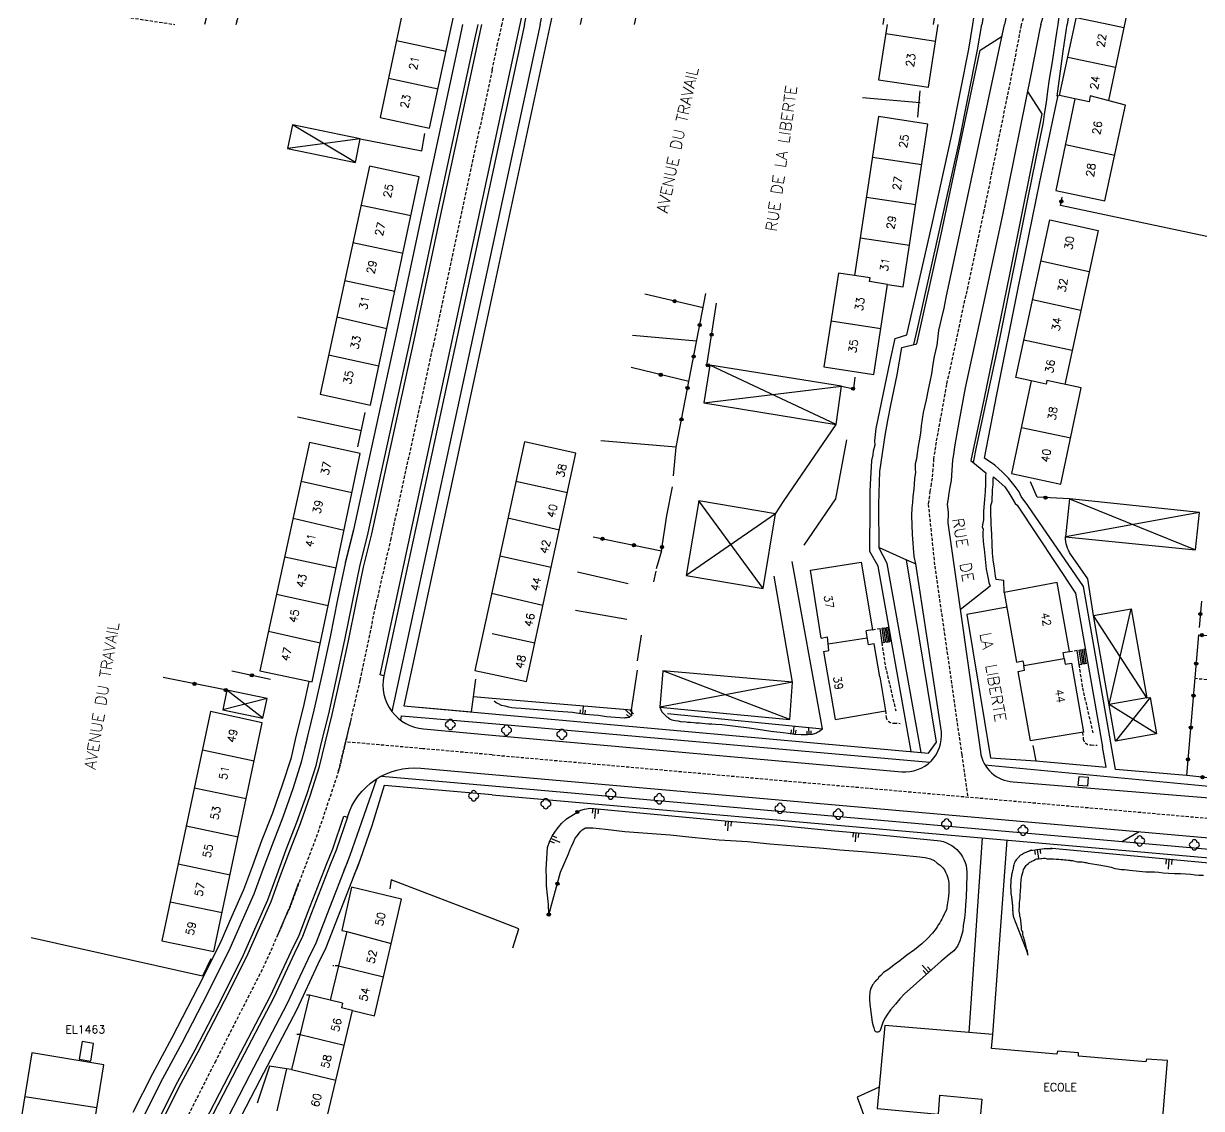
# Model space of a CAD drawing. Header units: millimetres. Extents: x 112998 to 114000, y 125000 to 126000.
# Drawn here: x 113426.8 to 113610.8, y 125580.8 to 125750.1 of the extents above; entities that cross this region are included whole.
import ezdxf
from ezdxf.enums import TextEntityAlignment as Align

# ---------------------------------------------------------------- set-up
doc = ezdxf.new("R2010")
doc.units = ezdxf.units.MM
doc.linetypes.add('DASHED', pattern=[0.75, 0.5, -0.25])
doc.layers.get('0').update_dxf_attribs({"linetype": 'CONTINUOUS'})
for name, color, linetype in [('W0001', 6, 'DASHED'), ('W0008', 7, 'CONTINUOUS'), ('W0100', 7, 'CONTINUOUS'), ('W0112', 1, 'DASHED'), ('W0211', 2, 'CONTINUOUS'), ('W0300', 7, 'CONTINUOUS'), ('W0310', 3, 'CONTINUOUS'), ('W0322', 7, 'CONTINUOUS'), ('W0984', 7, 'CONTINUOUS'), ('W0989', 7, 'CONTINUOUS'), ('W0991', 7, 'CONTINUOUS')]:
    doc.layers.add(name, color=color, linetype=linetype)
doc.styles.get("Standard").update_dxf_attribs({"font": 'romans.shx', "width": 0.85})

# ---------------------------------------------------------------- blocks, each defined once
blk = doc.blocks.new('OH01')
at = {"layer": 'W0322', "color": 0}
for radius in [0.25, 0.15]:
    blk.add_circle((0, 0), radius, dxfattribs=at)
blk = doc.blocks.new('TP15')
at = {"color": 0}
for p, q in [((-0.29, 0.5), (-0.29, 0)), ((0, 1), (0, 0)), ((0.29, 0.5), (0.29, 0))]:
    blk.add_line(p, q, dxfattribs=at)
blk = doc.blocks.new('TP10')
at = {"layer": 'W0300', "color": 0}
for centre, start, end in [((-0.4, 0), 90, 270), ((0, 0.4), 0, 180), ((0.4, 0), 270, 90), ((0, -0.4), 180, 360)]:
    blk.add_arc(centre, 0.4, start, end, dxfattribs=at)

msp = doc.modelspace()

# ---------------------------------------------------------------- linework, layer by layer
at = {"layer": 'W0001'}
for points in [[(113536.55, 125863.73), (113538.96, 125848.59), (113540.7, 125837.71), (113532.31, 125833.05), (113517.38, 125824.74), (113508.08, 125780.75), (113507.59, 125778.07), (113504.9, 125765.72), (113501.53, 125750)], [(113583.13, 125751.67), (113582.66, 125750)], [(113500, 125742.9), (113500.82, 125746.71), (113501.53, 125750)], [(113582.63, 125749.89), (113581.34, 125743.21)], [(113582.66, 125750), (113582.63, 125749.89)], [(113500, 125742.9), (113490.83, 125700.09), (113484.19, 125669.79), (113481.76, 125659.11), (113479.35, 125647.61), (113477.12, 125638.02), (113476.04, 125633.49), (113472.95, 125624.28), (113468.35, 125612.06), (113464.43, 125603.14), (113456.84, 125588.25), (113446.65, 125568.09), (113442.28, 125550.61), (113440.17, 125539.37), (113438.69, 125527.13), (113436.19, 125500)], [(113581.34, 125743.21), (113576.82, 125720.88)], [(113576.82, 125720.88), (113573.16, 125703.95)], [(113573.16, 125703.95), (113570.97, 125693.81)], [(113570.97, 125693.81), (113570.01, 125688.45)], [(113570.01, 125688.45), (113569.34, 125684.8)], [(113569.34, 125684.8), (113569.14, 125683.36)], [(113568.95, 125682.2), (113568.85, 125680.63)], [(113569.14, 125683.36), (113568.95, 125682.2)], [(113568.85, 125680.63), (113568.74, 125679.19)], [(113568.59, 125678.33), (113568.38, 125677.17)], [(113568.74, 125679.19), (113568.59, 125678.33)], [(113568.3, 125676.42), (113568.12, 125675.1)], [(113568.38, 125677.17), (113568.3, 125676.42)], [(113568.12, 125675.1), (113569.14, 125665.47)], [(113569.14, 125665.47), (113573.35, 125636.03)], [(113489.12, 125636.96), (113477.12, 125638.02)], [(113476.04, 125633.49), (113476.89, 125637.11)], [(113500, 125636), (113489.12, 125636.96)], [(113500, 125636), (113619.85, 125625.39), (113828.91, 125606.89)], [(113573.35, 125636.03), (113574.29, 125629.42)]]:
    msp.add_lwpolyline(points, dxfattribs=at)
at = {"layer": 'W0008'}
msp.add_line((113489.31, 125640.04), (113489.31, 125640.04), dxfattribs=at)
for points in [[(113504.38, 125750), (113511.04, 125780.95), (113517.37, 125810.56), (113518.61, 125814.25), (113519.62, 125816.22, -0.14136), (113528.47, 125825.65), (113534.48, 125829.45), (113539.08, 125832.01), (113545.11, 125835.06, -0.14852), (113552.39, 125836.34), (113609.1, 125831.3), (113609.35, 125837.33), (113548.38, 125842.53, -0.811446), (113546.56, 125857.31), (113781.8, 125932.26), (113783.99, 125934.88, -0.1629), (113785.7, 125935.93), (113845.19, 125954.95, -0.609832), (113855.05, 125945.09), (113844.61, 125825.09, -0.414857), (113835.84, 125817.74), (113665.2, 125832.44)], [(113505.07, 125750), (113511.77, 125781.04), (113517.56, 125808.39), (113519.15, 125814.07), (113520.03, 125815.77, -0.13714), (113528.61, 125825.01), (113534.58, 125828.71), (113545.46, 125834.49, -0.150484), (113552.6, 125835.85), (113578.89, 125833.23, -0.39374), (113583.68, 125827.77), (113583, 125789.11), (113582.86, 125787.61), (113582.86, 125780.07), (113582.81, 125775.8), (113582.69, 125770.9), (113582.44, 125765.37), (113582.4, 125764.14), (113582.23, 125762.39), (113581.8, 125759.86), (113581.63, 125757.86), (113581.54, 125756.98), (113580.04, 125750)], [(113507.52, 125750), (113513.62, 125778.29), (113517.55, 125797.81), (113521.27, 125813.03), (113522.22, 125814.8, -0.126285), (113529.8, 125823.08), (113540.62, 125829.61), (113547.45, 125832.88, -0.133609), (113551.47, 125833.62), (113577.87, 125830.93), (113581.34, 125825.97), (113580.77, 125789.24), (113580.51, 125784.1), (113580.09, 125774.43), (113579.66, 125771.94), (113577.65, 125756.64), (113576.51, 125750)], [(113579.75, 125825.63), (113577.26, 125829.27), (113551.62, 125832, 0.158105), (113547.81, 125831.25), (113530.84, 125821.81, 0.136708), (113523.66, 125813.97), (113522.83, 125812.34), (113517.55, 125789.81), (113515.7, 125780.76), (113509.09, 125750)], [(113500, 125639.08), (113564, 125633.37, 0.470418), (113570.18, 125639.61), (113566.18, 125665.79), (113565.9, 125666.95), (113565.68, 125670.38), (113565.57, 125673.34), (113565.59, 125674.56), (113565.7, 125675.38), (113565.75, 125676.35), (113565.9, 125677.45), (113565.96, 125678.22), (113566.01, 125679.19), (113566.17, 125680.05), (113566.14, 125680.6), (113566.15, 125681.45), (113566.32, 125682.23), (113566.45, 125683.04), (113566.62, 125684.17), (113566.76, 125685), (113566.99, 125686.19), (113567.09, 125687.34), (113567.39, 125689.45), (113567.84, 125691.4), (113568.17, 125693.01), (113568.4, 125694.21), (113568.66, 125695.46), (113568.88, 125696.96), (113569.12, 125698.2), (113569.5, 125699.97), (113569.77, 125702.25), (113570.19, 125704), (113570.59, 125705.71), (113570.9, 125707.41), (113580.04, 125750)], [(113585.72, 125750), (113585.53, 125749.33), (113584.24, 125742.64), (113579.72, 125720.27), (113576.05, 125703.33), (113573.88, 125693.28), (113572.91, 125687.92), (113572.27, 125684.4), (113572.06, 125682.88), (113571.89, 125682.02), (113571.8, 125680.43), (113571.68, 125678.82), (113571.49, 125677.8), (113571.32, 125676.85), (113571.23, 125676.06), (113571.1, 125675.05), (113571.22, 125673.89), (113571.24, 125673.42), (113571.22, 125673.12), (113571.19, 125672.86), (113571.19, 125672.67), (113571.2, 125672.42), (113571.16, 125672.23), (113576.27, 125636.45, 0.36021), (113581.4, 125631.79), (113613.29, 125629.2)], [(113500, 125726.53), (113483.12, 125648.35, 0.454657), (113489.31, 125640.04), (113500, 125639.08, 0.470418)], [(113500, 125508.43), (113450.48, 125512.67, -0.429414), (113441.25, 125523.95), (113442.17, 125531.17), (113443.59, 125541.61), (113445.82, 125553.33), (113448.21, 125562.73), (113449.39, 125566.57), (113451.14, 125571.04), (113451.62, 125572), (113454.48, 125577.42), (113459.63, 125587.37), (113465.41, 125598.4), (113468.64, 125605.29), (113469.88, 125607.85), (113471.28, 125611.53), (113474.18, 125619.03), (113474.66, 125620.17), (113475.12, 125621.34), (113476.86, 125626.43), (113477.4, 125626.25, -0.353443), (113488.85, 125633.93), (113500, 125632.95)], [(113477.4, 125626.25), (113475.66, 125621.14), (113475.18, 125619.95), (113474.71, 125618.83), (113471.81, 125611.33), (113470.4, 125607.63), (113469.15, 125605.05), (113465.92, 125598.14), (113460.13, 125587.11), (113454.98, 125577.15), (113451.67, 125570.84), (113449.93, 125566.4), (113448.76, 125562.59), (113446.37, 125553.22), (113444.16, 125541.53), (113442.73, 125531.09), (113441.82, 125523.88, 0.429514), (113450.52, 125513.24), (113500, 125509)]]:
    msp.add_lwpolyline(points, format="xyb", dxfattribs=at)
for points in [[(113585.72, 125750), (113586.02, 125751.04), (113586.24, 125752.49), (113586.55, 125753.93), (113586.74, 125755.15), (113586.92, 125756.4), (113587.1, 125757.58), (113587.29, 125758.9), (113587.48, 125760.21), (113587.77, 125761.53), (113587.76, 125762.61), (113587.97, 125764.05), (113587.97, 125764.11), (113587.94, 125766.09), (113587.96, 125767.83), (113587.95, 125769.71), (113588.39, 125781.98), (113588.57, 125789.21), (113589.19, 125828.1), (113593.18, 125832), (113615.25, 125830.29)], [(113588.39, 125750), (113589.01, 125754.28), (113589.26, 125755.82), (113589.77, 125761.41), (113590.19, 125765.66), (113590.18, 125770.29), (113590.36, 125780.7), (113590.52, 125789.05), (113591.09, 125825.08), (113595.57, 125829.38), (113604.8, 125828.67), (113604.58, 125826.98), (113595.59, 125827.52), (113592.58, 125824.67), (113592.04, 125789.13), (113591.74, 125775.19), (113591.59, 125767.07), (113591.19, 125761.7), (113590.93, 125758.32), (113590.64, 125755.57), (113589.81, 125750)], [(113575.08, 125750), (113575.25, 125751.04), (113577.47, 125765.92), (113578.47, 125773.11), (113578.64, 125774.63), (113578.94, 125779.09), (113579.27, 125788.15), (113579.22, 125789.17)], [(113445.52, 125579.41), (113448.56, 125585.47), (113451.59, 125591.04), (113455.67, 125598.91), (113459.11, 125605.8), (113461.03, 125610.17), (113462.84, 125614.28), (113464.25, 125618.14), (113465.69, 125622), (113467.38, 125626.34), (113468.92, 125630.73), (113470.31, 125635.07), (113472.24, 125642.99), (113473.55, 125648.9), (113474.77, 125654.43), (113475.93, 125660.27), (113477.1, 125665.89), (113478.4, 125671.14), (113480.43, 125680.45), (113485.02, 125701.34), (113488.97, 125719.94), (113495.01, 125747.96), (113495.45, 125750)], [(113447.58, 125578.37), (113450.63, 125584.44), (113453.62, 125589.93), (113457.72, 125597.84), (113461.18, 125604.76), (113463.15, 125609.23), (113464.96, 125613.35), (113466.42, 125617.34), (113467.86, 125621.2), (113469.53, 125625.5), (113471.1, 125629.96), (113472.52, 125634.36), (113473.35, 125637.94), (113474.48, 125642.42), (113475.81, 125648.4), (113477.03, 125653.93), (113478.2, 125659.81), (113479.37, 125665.42), (113480.67, 125670.66), (113482.7, 125679.96), (113487.28, 125700.85), (113491.23, 125719.45), (113497.27, 125747.47), (113497.81, 125750)], [(113448.09, 125578.11), (113451.13, 125584.18), (113454.12, 125589.66), (113458.23, 125597.58), (113461.69, 125604.51), (113463.67, 125609), (113465.48, 125613.12), (113466.95, 125617.14), (113468.39, 125621), (113470.06, 125625.3), (113471.64, 125629.77), (113473.06, 125634.19), (113473.91, 125637.81), (113475.04, 125642.28), (113476.36, 125648.27), (113477.58, 125653.81), (113478.76, 125659.7), (113479.93, 125665.3), (113481.22, 125670.52), (113483.25, 125679.84), (113487.83, 125700.73), (113491.79, 125719.33), (113497.83, 125747.35), (113498.39, 125750)], [(113505.07, 125750), (113500, 125726.53)], [(113500, 125729.65), (113504.38, 125750)], [(113507.52, 125750), (113500, 125715.18)], [(113509.09, 125750), (113500, 125707.77)], [(113565.46, 125636.53), (113560.32, 125665.43), (113558.99, 125667.75), (113559.04, 125674.96), (113559.04, 125674.96), (113559.05, 125677.18), (113559.17, 125679.19), (113559.24, 125680.98), (113559.33, 125681.96), (113559.51, 125682.82), (113559.59, 125683.43), (113559.82, 125684.37), (113559.79, 125685), (113559.99, 125686.93), (113560.83, 125690.97), (113562.19, 125697.47), (113562.94, 125700.98), (113564.79, 125701.55), (113568.67, 125718.63), (113571.84, 125733.02), (113574.48, 125746.15), (113575.08, 125750)], [(113565.88, 125700.04), (113566.45, 125702.48), (113572.88, 125731.38), (113575.84, 125746.06), (113576.51, 125750)], [(113575.19, 125681.61), (113575.68, 125684.03), (113579.28, 125700.95), (113583.69, 125722.74), (113586.12, 125734.77), (113586.3, 125735.99), (113586.59, 125737.82), (113586.81, 125739.61), (113587.07, 125741.47), (113587.53, 125744.16), (113588.21, 125748.74), (113588.39, 125750)], [(113608.49, 125632.78), (113597.35, 125633.72), (113592.39, 125662.28), (113583.7, 125674.91), (113582.65, 125676.34), (113582.33, 125677.03), (113581.69, 125677.91), (113580.68, 125679.19), (113579.73, 125680.14), (113578.53, 125681.24), (113577.82, 125681.69), (113577.45, 125681.96), (113576.9, 125682.29), (113578.82, 125692.27), (113582.11, 125708.57), (113585.57, 125725.45), (113588.11, 125737.53), (113588.41, 125738.92), (113588.26, 125738.81), (113589.18, 125745.83), (113589.81, 125750)], [(113567.04, 125636.38), (113561.69, 125665.87), (113560.45, 125668.24), (113560.4, 125675.01), (113560.48, 125676.92), (113560.55, 125680.21), (113561.41, 125685.84), (113561.81, 125688.17), (113562.26, 125690.59), (113563.28, 125695.29), (113563.99, 125699.57), (113566.33, 125700.15), (113570.04, 125716.73), (113576.24, 125746), (113579.65, 125748.18)], [(113583.61, 125739.56), (113585.86, 125736.06), (113584.29, 125728.31), (113580.79, 125710.98), (113576.87, 125691.65), (113574.76, 125681.95), (113577.12, 125680.04), (113577.07, 125679.5), (113577.08, 125678.32), (113576.99, 125677.13), (113576.93, 125675.88), (113576.76, 125674.02), (113576.75, 125672.7), (113576.63, 125672.14), (113576.56, 125671.61), (113576.68, 125671.21), (113576.66, 125670.73), (113576.63, 125670.11), (113576.7, 125669.42), (113576.77, 125668.83), (113576.87, 125668.08), (113577.17, 125664.98), (113577.35, 125664.25), (113577.5, 125663.48), (113577.58, 125662.9), (113577.81, 125662.31), (113573.1, 125658.64)], [(113483.12, 125648.35), (113482.52, 125648.48), (113500, 125729.65)], [(113500, 125715.18), (113484.36, 125642.74)], [(113500, 125707.77), (113486.2, 125643.64), (113500, 125642.4)], [(113544.28, 125673.62), (113545.6, 125675.71), (113553.74, 125687.57)], [(113477.13, 125666), (113478.42, 125671.22)], [(113560.45, 125668.34), (113564.72, 125666.46), (113566.18, 125665.79)], [(113500, 125642.4), (113568.14, 125636.28), (113569.41, 125637.98), (113564.72, 125666.46)], [(113443.96, 125580.2), (113447, 125586.25), (113450.06, 125591.87), (113454.12, 125599.71), (113457.55, 125606.57), (113459.43, 125610.87), (113461.24, 125614.98), (113462.61, 125618.74), (113464.06, 125622.61), (113465.75, 125626.97), (113467.27, 125631.31), (113468.65, 125635.6), (113469.4, 125638.87), (113470.55, 125643.41), (113471.45, 125647.46)], [(113471.11, 125638.52), (113472.24, 125642.99)], [(113476.88, 125637.06), (113478.01, 125641.53)], [(113485.73, 125641.38), (113485.88, 125642.11), (113500, 125640.87)], [(113500, 125640.87), (113568.38, 125634.86)], [(113470.25, 125634.85), (113471.1, 125638.47)], [(113576.98, 125634.45), (113614.15, 125630.89), (113614.66, 125629.82)], [(113481.94, 125632.22), (113479.59, 125625.5), (113477.81, 125620.28), (113473.97, 125610.5), (113472.49, 125606.62), (113471.24, 125604.05), (113467.97, 125597.07), (113462.19, 125586.04), (113457.03, 125576.07), (113454.18, 125570.68), (113452.12, 125565.64), (113450.99, 125561.97), (113448.63, 125552.72), (113446.44, 125541.16), (113445.03, 125530.79), (113444.12, 125523.59), (113444.06, 125522.29), (113441.75, 125522.5)], [(113482.72, 125632.69), (113500, 125631.16)], [(113500, 125632.95), (113619.58, 125622.36)], [(113500, 125629.74), (113483.16, 125631.22), (113481.24, 125624.94), (113479.42, 125619.64), (113475.6, 125609.88), (113474.05, 125605.86), (113472.81, 125603.3), (113469.51, 125596.26), (113463.73, 125585.23), (113458.57, 125575.26), (113455.73, 125569.89), (113453.76, 125565.06), (113452.67, 125561.49), (113450.97, 125554.83), (113452.54, 125549.44), (113460.33, 125520.87), (113500, 125517.42)], [(113500, 125631.16), (113619.66, 125620.58), (113661.14, 125616.92)], [(113500, 125629.74), (113619.7, 125619.26), (113628.17, 125618.51)], [(113601.07, 125624), (113598.47, 125622.45)], [(113477.81, 125620.28), (113477.32, 125619.05)], [(113479.42, 125619.64), (113478.92, 125618.38)], [(113477.32, 125619.05), (113476.86, 125617.96)], [(113478.92, 125618.38), (113478.47, 125617.31)], [(113468.35, 125612.06), (113469.83, 125616.08)], [(113466.47, 125607.77), (113468.28, 125611.89)]]:
    msp.add_lwpolyline(points, dxfattribs=at)
at = {"layer": 'W0100'}
for points in [[(113482.81, 125833.48), (113482.1, 125833.25), (113476.41, 125831.46), (113455.07, 125750)], [(113460.01, 125750), (113482.1, 125833.25)], [(113513.79, 125750), (113518.65, 125772.5), (113526.68, 125770.76), (113522.19, 125750)], [(113493.72, 125750), (113497.93, 125769.62), (113490.1, 125771.31), (113485.59, 125750)], [(113591, 125750), (113593.92, 125763.72), (113601.37, 125762.13), (113598.78, 125750)], [(113568.96, 125750), (113569.62, 125754.38), (113566.82, 125754.8), (113566.91, 125755.4), (113561.97, 125756.15), (113561.02, 125750)], [(113482.53, 125735.48), (113490.25, 125733.81), (113493.72, 125750)], [(113485.59, 125750), (113482.53, 125735.48)], [(113561.7, 125750), (113560.37, 125741.39)], [(113568.17, 125740.21), (113569.65, 125750)], [(113591.03, 125738.41), (113588.64, 125738.92), (113591, 125750)], [(113591.24, 125751.12), (113596.5, 125750)], [(113598.78, 125750), (113596.25, 125738.12)], [(113596.5, 125750), (113598.69, 125749.54)], [(113561.48, 125748.58), (113569.25, 125747.4)], [(113485.07, 125747.5), (113492.83, 125745.84)], [(113589.92, 125744.92), (113597.36, 125743.34)], [(113483.82, 125741.61), (113491.57, 125739.98)], [(113560.37, 125741.39), (113568.17, 125740.21)], [(113595.72, 125722.48), (113598.91, 125737.41), (113593.43, 125738.88), (113593.23, 125737.94), (113591.03, 125738.41), (113588.05, 125724.11)], [(113561.75, 125709.43), (113564.22, 125709.06), (113568.06, 125734.47), (113560.36, 125735.64), (113556.61, 125710.82)], [(113478.66, 125728.45), (113468.85, 125734.33)], [(113479.39, 125732.18), (113468.07, 125730.63)], [(113589.54, 125731.26), (113597.25, 125729.62)], [(113559.4, 125729.3), (113567.11, 125728.13)], [(113588.05, 125724.11), (113595.72, 125722.48)], [(113558.46, 125723.06), (113566.16, 125721.9)], [(113479.54, 125721.81), (113487.35, 125720.21)], [(113584.21, 125694.38), (113581.79, 125694.9), (113587.09, 125719.49), (113594.64, 125717.87), (113589.47, 125693.83)], [(113478.27, 125715.98), (113486.09, 125714.3)], [(113557.5, 125716.7), (113565.2, 125715.54)], [(113585.71, 125713.1), (113593.27, 125711.47)], [(113559.62, 125695.37), (113561.75, 125709.43), (113558.95, 125709.86), (113559.04, 125710.46), (113554.1, 125711.2), (113551.83, 125696.55)], [(113476.98, 125710.05), (113484.83, 125708.39)], [(113584.41, 125707.06), (113591.97, 125705.43)], [(113475.75, 125704.38), (113483.58, 125702.56)], [(113552.94, 125703.74), (113560.71, 125702.56)], [(113583.06, 125700.79), (113590.62, 125699.16)], [(113474.46, 125698.43), (113482.34, 125696.74)], [(113553.74, 125687.57), (113534.03, 125696.84)], [(113551.83, 125696.55), (113559.62, 125695.37)], [(113533.08, 125690.94), (113554.59, 125693.54)], [(113588.85, 125678.26), (113592.02, 125693.28), (113586.66, 125694.43), (113586.54, 125693.88), (113584.21, 125694.38), (113581.14, 125679.93)], [(113582.67, 125687.12), (113590.37, 125685.46)], [(113500, 125648.59), (113505.37, 125647.43), (113513.1, 125683.11), (113505.05, 125684.87), (113500, 125661.53)], [(113581.14, 125679.93), (113588.85, 125678.26)], [(113470.19, 125678.74), (113478.12, 125676.97)], [(113503.72, 125678.73), (113511.76, 125676.93)], [(113542.33, 125661.96), (113532.3, 125675.63)], [(113590.16, 125675.94), (113609.88, 125668.02)], [(113468.92, 125672.92), (113476.88, 125671.08)], [(113502.48, 125672.99), (113510.51, 125671.14)], [(113544.28, 125673.62), (113530.29, 125664.01)], [(113610.5, 125673.84), (113589.58, 125670.05)], [(113501.19, 125667.05), (113509.24, 125665.28)], [(113467.61, 125666.9), (113475.63, 125665.18)], [(113549.74, 125664.85), (113557.63, 125666.08)], [(113557.63, 125666.08), (113559.39, 125655.53)], [(113551.4, 125654.22), (113549.74, 125664.85)], [(113500, 125661.53), (113497.33, 125649.17)], [(113581.9, 125650.49), (113582.92, 125650.67), (113583.05, 125649.93), (113589.36, 125651.04), (113589.2, 125651.96), (113590.17, 125652.13), (113588.28, 125662.88), (113580, 125661.32)], [(113466.35, 125661.09), (113474.4, 125659.3)], [(113499.93, 125661.21), (113507.95, 125659.36)], [(113580, 125661.32), (113581.9, 125650.49)], [(113465.1, 125655.31), (113473.17, 125653.5)], [(113500, 125654.92), (113506.67, 125653.46)], [(113551.4, 125654.22), (113552.41, 125654.4)], [(113552.58, 125652.27), (113552.41, 125654.4)], [(113552.5, 125653.34), (113558.6, 125654.26)], [(113559.39, 125655.53), (113558.42, 125655.36)], [(113558.79, 125653.16), (113558.42, 125655.36)], [(113560.54, 125655.7), (113560.87, 125653.49)], [(113560.88, 125655.75), (113561.21, 125653.54)], [(113561.12, 125655.79), (113561.46, 125653.58)], [(113561.37, 125655.83), (113561.7, 125653.62)], [(113561.62, 125655.87), (113561.95, 125653.66)], [(113561.86, 125655.9), (113562.2, 125653.69)], [(113473.17, 125653.5), (113473.12, 125653.52)], [(113559.7, 125653.31), (113558.79, 125653.16)], [(113560.58, 125648.16), (113559.7, 125653.31)], [(113591.65, 125652.36), (113591.99, 125650.15)], [(113591.9, 125652.39), (113592.24, 125650.18)], [(113592.15, 125652.43), (113592.48, 125650.22)], [(113592.4, 125652.47), (113592.73, 125650.26)], [(113551.74, 125652.13), (113552.58, 125652.27)], [(113551.74, 125652.13), (113553.56, 125641.53)], [(113582.16, 125649.02), (113583.18, 125649.2), (113583.05, 125649.93), (113589.36, 125651.04), (113589.52, 125650.13), (113590.49, 125650.3), (113592.39, 125639.55), (113584.07, 125638.19)], [(113591.31, 125652.3), (113591.65, 125650.09)], [(113497.33, 125649.17), (113500, 125648.59)], [(113546.5, 125641.53), (113526.67, 125649.11)], [(113584.07, 125638.19), (113582.16, 125649.02)], [(113546.94, 125647.33), (113526.2, 125643.42)], [(113560.58, 125648.16), (113561.43, 125642.88)], [(113464.21, 125641.71), (113458.58, 125646.07)], [(113464.85, 125644.78), (113457.97, 125643.01)], [(113602.28, 125644.88), (113596.37, 125643.84)], [(113553.56, 125641.53), (113561.43, 125642.88)], [(113454.76, 125636.77), (113462.83, 125635.04)], [(113453.49, 125630.83), (113461.59, 125629.18)], [(113452.23, 125624.93), (113460.33, 125623.2)], [(113450.97, 125618.99), (113459.08, 125617.28)], [(113478.19, 125596.08), (113481.62, 125595.26), (113485.85, 125613.49), (113478.05, 125615.32), (113476.52, 125608.6), (113477.31, 125608.42), (113474.73, 125597.69)], [(113449.7, 125613.04), (113457.84, 125611.4)], [(113477.31, 125608.42), (113484.24, 125606.54)], [(113476.02, 125603.04), (113483.04, 125601.37)], [(113471.5, 125598.46), (113468.69, 125586.88)], [(113474.73, 125597.69), (113471.5, 125598.46)], [(113476.66, 125597.26), (113474.73, 125597.69)], [(113476.66, 125597.26), (113476.46, 125596.5)], [(113474.05, 125578.61), (113478.19, 125596.08)], [(113478.19, 125596.08), (113476.46, 125596.5)], [(113470.01, 125592.33), (113476.91, 125590.66)], [(113467.87, 125587.01), (113466.37, 125580.43)], [(113468.69, 125586.88), (113467.87, 125587.01)], [(113468.69, 125586.88), (113475.62, 125585.24)], [(113427.01, 125582.66), (113438.27, 125580.93)]]:
    msp.add_lwpolyline(points, dxfattribs=at)
for points in [[(113468.07, 125730.63), (113478.66, 125728.45), (113479.39, 125732.18), (113468.85, 125734.33)], [(113473.13, 125692.32), (113481.03, 125690.58), (113488.63, 125726.22), (113480.86, 125727.87)], [(113533.08, 125690.94), (113553.74, 125687.57), (113554.59, 125693.54), (113534.03, 125696.84)], [(113463.75, 125649.12), (113471.88, 125647.37), (113479.4, 125683.04), (113471.48, 125684.73)], [(113530.29, 125664.01), (113542.33, 125661.96), (113544.28, 125673.62), (113532.3, 125675.63)], [(113589.58, 125670.05), (113609.88, 125668.02), (113610.5, 125673.84), (113590.16, 125675.94)], [(113597.37, 125638.14), (113593.92, 125657.76), (113599.83, 125658.8), (113602.28, 125644.88), (113602.76, 125644.97), (113603.76, 125639.28)], [(113526.2, 125643.42), (113546.5, 125641.53), (113546.94, 125647.33), (113526.67, 125649.11)], [(113457.97, 125643.01), (113464.21, 125641.71), (113464.85, 125644.78), (113458.58, 125646.07)], [(113448.4, 125606.96), (113456.54, 125605.28), (113464.09, 125641.01), (113456.03, 125642.76)], [(113591.56, 125631.22), (113591.68, 125632.63), (113593.1, 125632.51), (113592.99, 125631.1)], [(113560.17, 125580.8), (113569.73, 125579.89), (113569.95, 125582.85), (113576.48, 125582.25), (113576.27, 125579.9), (113604.61, 125577.52), (113605.51, 125588.31), (113602.22, 125588.51), (113602.1, 125588.07), (113591.58, 125588.97), (113591.58, 125589.46), (113588.33, 125589.76), (113588.23, 125589.26), (113578, 125590.15), (113578.19, 125592.33), (113561.36, 125593.76)], [(113435.53, 125588.48), (113437.31, 125588.19), (113437.76, 125590.95), (113435.96, 125591.24)], [(113412.74, 125506.14), (113423.81, 125504.35), (113430.12, 125544.32), (113429.37, 125544.43), (113429.98, 125548.15), (113432.91, 125547.7), (113439.35, 125587.62), (113428.13, 125589.47), (113421.57, 125549.44), (113424.16, 125549.05), (113423.57, 125545.34), (113419.11, 125545.98), (113412.69, 125506.14)]]:
    msp.add_lwpolyline(points, close=True, dxfattribs=at)
at = {"layer": 'W0112'}
for points in [[(113432.45, 125752.77), (113450.45, 125750)], [(113559.39, 125655.53), (113562.01, 125655.93)], [(113560.87, 125653.49), (113562.4, 125653.73)], [(113560.87, 125653.49), (113561.42, 125649.83), (113563.05, 125642.85)], [(113590.17, 125652.13), (113592.65, 125652.51)], [(113591.65, 125650.09), (113593.04, 125650.31)], [(113591.65, 125650.09), (113592.2, 125646.44), (113593.83, 125639.45)], [(113628.1, 125646.3), (113609.78, 125647.89)], [(113476.02, 125603.04), (113475.14, 125603.04)], [(113471.5, 125598.46), (113470.82, 125598.46)], [(113470.01, 125592.33), (113469.23, 125592.33)]]:
    msp.add_lwpolyline(points, dxfattribs=at)
for points in [[(113561.43, 125642.88), (113561.54, 125641.92, 0.420229), (113562.77, 125640.96), (113563.73, 125640.91)], [(113592.21, 125639.49), (113592.32, 125638.52, 0.420229), (113593.55, 125637.56), (113594.51, 125637.51)]]:
    msp.add_lwpolyline(points, format="xyb", dxfattribs=at)
at = {"layer": 'W0211'}
for points in [[(113521.8, 125643.01), (113521.79, 125642.08), (113521.5, 125641.96), (113521.37, 125641.85), (113521.08, 125641.76), (113520.77, 125641.75), (113520.63, 125641.73), (113517.87, 125641.94), (113516.6, 125642.14), (113514.47, 125642.31), (113512.58, 125642.6), (113510.34, 125642.76), (113504.53, 125643.22), (113503.66, 125643.3), (113503.11, 125643.35), (113502.63, 125643.46), (113502.04, 125643.57), (113501.47, 125643.71), (113501.02, 125643.97), (113500.64, 125644.12), (113500.33, 125644.4)], [(113526.2, 125643.42), (113526.53, 125642.73), (113526.72, 125642.52), (113526.83, 125642.38), (113526.96, 125642.25), (113527.32, 125641.92), (113527.49, 125641.81), (113527.58, 125641.75), (113527.79, 125641.55), (113528.08, 125641.46), (113528.31, 125641.42), (113528.62, 125641.34), (113529.04, 125641.3), (113529.59, 125641.17), (113530.03, 125641.18), (113530.52, 125641.12), (113530.97, 125641.1), (113531.51, 125641.06), (113531.81, 125641.02), (113532.38, 125640.98), (113532.85, 125640.96), (113533.28, 125640.87), (113533.81, 125640.86), (113534.3, 125640.86), (113534.91, 125640.77), (113535.9, 125640.72), (113540.17, 125640.23), (113541.57, 125640.01), (113542.53, 125639.85), (113543.53, 125639.7), (113544.47, 125639.57), (113545.48, 125639.46), (113546.24, 125639.37), (113547.23, 125639.2), (113548.26, 125639.18), (113549.24, 125639.15), (113550.04, 125639.23), (113550.59, 125639.37), (113550.87, 125639.57), (113551.01, 125639.66), (113551.59, 125640.05)], [(113508.84, 125611.03), (113508.82, 125612.67), (113508.68, 125614.07), (113508.5, 125615.55), (113508.52, 125616.75), (113508.45, 125618.08), (113508.68, 125621.54), (113509.02, 125622.6), (113509.43, 125623.41), (113510.17, 125624.46), (113510.82, 125625.3), (113511.64, 125626)], [(113513.76, 125623.99), (113514.09, 125624.31), (113514.61, 125624.6), (113515.3, 125624.63), (113515.75, 125624.58)], [(113584.09, 125621.04), (113584.83, 125621.17), (113585.1, 125621.23), (113585.49, 125621.26), (113585.91, 125621.32), (113586.23, 125621.36), (113586.58, 125621.36), (113587.46, 125621.38)], [(113584.28, 125621.11), (113584.09, 125621.04)], [(113624.21, 125617.92), (113587.46, 125621.38), (113587.22, 125621.39)], [(113581.65, 125619.26), (113581.56, 125619.03)], [(113581.66, 125619.33), (113581.65, 125619.26)], [(113581.68, 125619.34), (113581.66, 125619.33)], [(113581.7, 125619.38), (113581.68, 125619.34)], [(113581.72, 125619.39), (113581.7, 125619.38)], [(113581.75, 125619.45), (113581.72, 125619.39)], [(113581.85, 125619.59), (113581.75, 125619.45)], [(113581.93, 125619.67), (113581.85, 125619.59)], [(113581.98, 125619.72), (113581.93, 125619.67)], [(113582.06, 125619.82), (113581.98, 125619.72)], [(113582.11, 125619.87), (113582.06, 125619.82)], [(113582.17, 125619.95), (113582.11, 125619.87)], [(113582.25, 125620.04), (113582.17, 125619.95)], [(113582.3, 125620.12), (113582.25, 125620.04)], [(113582.33, 125620.17), (113582.3, 125620.12)], [(113582.37, 125620.2), (113582.33, 125620.17)], [(113582.42, 125620.22), (113582.37, 125620.2)], [(113582.47, 125620.26), (113582.42, 125620.22)], [(113582.6, 125620.35), (113582.47, 125620.26)], [(113582.66, 125620.38), (113582.6, 125620.35)], [(113582.8, 125620.46), (113582.66, 125620.38)], [(113582.9, 125620.52), (113582.8, 125620.46)], [(113582.97, 125620.56), (113582.9, 125620.52)], [(113583.09, 125620.63), (113582.97, 125620.56)], [(113583.21, 125620.69), (113583.09, 125620.63)], [(113583.35, 125620.75), (113583.21, 125620.69)], [(113583.45, 125620.81), (113583.35, 125620.75)], [(113583.52, 125620.82), (113583.45, 125620.81)], [(113583.58, 125620.84), (113583.52, 125620.82)], [(113583.73, 125620.9), (113583.58, 125620.84)], [(113583.77, 125620.91), (113583.73, 125620.9)], [(113583.92, 125620.96), (113583.77, 125620.91)], [(113584.09, 125621.04), (113583.92, 125620.96)], [(113581.16, 125617.37), (113581.14, 125617.23)], [(113581.19, 125617.49), (113581.16, 125617.37)], [(113581.21, 125617.62), (113581.19, 125617.49)], [(113581.23, 125617.66), (113581.21, 125617.62)], [(113581.3, 125617.91), (113581.23, 125617.66)], [(113581.34, 125618.07), (113581.3, 125617.91)], [(113581.39, 125618.26), (113581.34, 125618.07)], [(113581.44, 125618.56), (113581.39, 125618.42)], [(113581.39, 125618.42), (113581.39, 125618.26)], [(113581.46, 125618.69), (113581.44, 125618.56)], [(113581.49, 125618.85), (113581.46, 125618.69)], [(113581.56, 125619.03), (113581.49, 125618.85)], [(113580.99, 125615.54), (113580.97, 125615.35)], [(113581.01, 125615.86), (113580.99, 125615.72)], [(113580.99, 125615.72), (113580.99, 125615.54)], [(113581.04, 125616.26), (113581, 125616.07)], [(113581, 125616.07), (113581.02, 125615.98)], [(113581.02, 125615.98), (113581.01, 125615.86)], [(113581.08, 125616.69), (113581.04, 125616.52)], [(113581.04, 125616.52), (113581.04, 125616.34)], [(113581.04, 125616.34), (113581.04, 125616.26)], [(113581.13, 125617.02), (113581.05, 125616.85)], [(113581.05, 125616.85), (113581.08, 125616.69)], [(113581.14, 125617.23), (113581.13, 125617.13)], [(113581.13, 125617.13), (113581.13, 125617.02)], [(113580.97, 125615.35), (113580.97, 125615.22)], [(113580.97, 125615.22), (113581, 125615.08)], [(113581, 125615.08), (113581, 125615.07)], [(113581, 125615.07), (113581, 125614.88)], [(113581, 125614.88), (113581.04, 125614.75)], [(113581.04, 125614.75), (113581.02, 125614.6)], [(113581.02, 125614.6), (113581.04, 125614.31)], [(113581.04, 125614.31), (113581.05, 125614.13)], [(113581.05, 125614.13), (113581.1, 125613.84)], [(113581.1, 125613.84), (113581.15, 125613.7)], [(113581.15, 125613.7), (113581.18, 125613.51)], [(113581.18, 125613.51), (113581.17, 125613.4)], [(113581.17, 125613.4), (113581.18, 125613.19)], [(113581.18, 125613.19), (113581.22, 125613.05)], [(113581.22, 125613.05), (113581.23, 125612.88)], [(113581.23, 125612.88), (113581.25, 125612.76)], [(113581.25, 125612.76), (113581.27, 125612.59)], [(113581.27, 125612.59), (113581.27, 125612.48)], [(113581.27, 125612.48), (113581.27, 125612.36)], [(113581.27, 125612.36), (113581.29, 125612.22)], [(113581.29, 125612.22), (113581.3, 125612.08)], [(113581.3, 125612.08), (113581.31, 125612)], [(113581.31, 125612), (113581.3, 125611.8)], [(113581.3, 125611.8), (113581.31, 125611.64)], [(113581.31, 125611.64), (113581.3, 125611.61)], [(113581.3, 125611.61), (113581.31, 125611.53)], [(113581.31, 125611.53), (113581.34, 125611.41)], [(113581.34, 125611.41), (113581.34, 125611.32)], [(113581.34, 125611.32), (113581.35, 125611.25)], [(113581.35, 125611.25), (113581.35, 125611.11)], [(113581.35, 125611.11), (113581.39, 125610.95)], [(113581.39, 125610.95), (113581.41, 125610.84)], [(113581.41, 125610.84), (113581.44, 125610.64)], [(113581.44, 125610.64), (113583.6, 125605.06)]]:
    msp.add_lwpolyline(points, dxfattribs=at)
msp.add_lwpolyline([(113515.31, 125627.69), (113536.91, 125625.63), (113544.62, 125625), (113552.97, 125624.21), (113559.5, 125623.63), (113569.49, 125622.65, -0.401463), (113574.16, 125617.21), (113574.04, 125613.77), (113573.95, 125612.6), (113573.88, 125611.56), (113573.76, 125610.49), (113573.6, 125609.38), (113573.52, 125608.52), (113573.28, 125607.66), (113573.08, 125606.95), (113572.69, 125606.13), (113572.11, 125605.41), (113571.39, 125604.84), (113570.41, 125604), (113570.16, 125603.8), (113564.36, 125598.66), (113563.71, 125597.93), (113563.03, 125597.1), (113562.24, 125596.17), (113561.66, 125595.38), (113561.37, 125594.94), (113561.06, 125594.36), (113560.92, 125593.88), (113560.81, 125593.58), (113560.72, 125593.27), (113560.69, 125593.12, -0.709357), (113559.73, 125592.97)], format="xyb", dxfattribs=at)
at = {"layer": 'W0310'}
for points in [[(113566.79, 125739.64), (113566.43, 125735.54)], [(113566.87, 125737.77), (113557.84, 125738.55)], [(113479.39, 125732.18), (113489.04, 125730.28), (113489.49, 125732.99)], [(113613.33, 125716.54), (113588.79, 125721.76)], [(113531.94, 125700.58), (113521.92, 125701.45)], [(113479.06, 125684.1), (113480.19, 125689.45)], [(113479.63, 125686.57), (113469.63, 125688.71)], [(113528.36, 125679.56), (113528.74, 125684), (113516.97, 125685.02)], [(113555.38, 125685.16), (113553.66, 125675.97), (113548.71, 125668.71)], [(113527.31, 125673.37), (113528.17, 125677.84)], [(113526.45, 125667.83), (113525.64, 125665.05)], [(113527.39, 125642.47), (113551.59, 125640.05), (113546.88, 125666.19)], [(113513.35, 125664.56), (113521.26, 125662.72)], [(113525.26, 125662.98), (113525.63, 125664.65), (113525.63, 125664.65)], [(113521.05, 125657.12), (113513.02, 125658.51)], [(113522.7, 125650.67), (113523.32, 125654.7)], [(113500, 125644.84), (113521.8, 125643.01), (113522.7, 125649.22)], [(113488.69, 125643.42), (113496.77, 125642.69), (113497.45, 125647.81)], [(113497.09, 125645.08), (113500, 125644.84)], [(113584.46, 125637.44), (113584.9, 125635.05), (113595.9, 125634.09), (113595.34, 125637.25)], [(113500, 125610.46), (113484.24, 125616.48), (113484.02, 125615.1)], [(113503.23, 125605.85), (113504.19, 125608.86), (113500, 125610.46)], [(113456.1, 125604.16), (113454.76, 125601.43), (113428.02, 125607.45)], [(113467.87, 125587.01), (113465.23, 125587.42), (113463.33, 125581.6)]]:
    msp.add_lwpolyline(points, dxfattribs=at)
at = {"layer": 'W0322'}
for points in [[(113588.79, 125721.76), (113589.03, 125723.04)], [(113532.95, 125705.78), (113523.85, 125707.93)], [(113528.74, 125684), (113533.38, 125708)], [(113534.03, 125696.84), (113533.55, 125696.79), (113535.05, 125706.52)], [(113530.73, 125694.27), (113521.74, 125696.45)], [(113554.59, 125693.54), (113556.5, 125693.14), (113556.7, 125694.93)], [(113590.16, 125675.94), (113585.14, 125676.23), (113584.09, 125678.6)], [(113515.78, 125670.04), (113526.45, 125667.83), (113527.31, 125673.37)], [(113610.78, 125659.99), (113610.44, 125655.87)], [(113613.23, 125632.24), (113608.49, 125632.78), (113610.37, 125654.72), (113620.83, 125653.99)], [(113465.41, 125647.78), (113459.37, 125649.07)], [(113458.58, 125646.07), (113448.62, 125648.05)], [(113511.64, 125626), (113513.37, 125627.12), (113513.88, 125627.34), (113514.43, 125627.52), (113515.31, 125627.69)], [(113508.84, 125611.03), (113510.71, 125617.68), (113511.92, 125620.57)]]:
    msp.add_lwpolyline(points, dxfattribs=at)
at = {"layer": 'W0989'}
for points in [[(113580, 125661.32), (113579.93, 125663.2), (113578.74, 125663.36), (113578.62, 125663.87), (113578.46, 125665.16), (113578.24, 125666.46), (113578.15, 125667.49), (113578.11, 125668.86), (113578.07, 125670.44), (113577.96, 125671.99), (113577.9, 125674.01), (113577.92, 125674.9), (113578.11, 125675.56), (113578.18, 125677.35), (113578.28, 125678.19), (113578.25, 125679.06), (113578.29, 125679.41), (113578.67, 125679.06), (113579.2, 125678.59), (113580.09, 125677.82), (113580.72, 125676.88), (113581.18, 125676.13), (113581.69, 125675.25), (113582.02, 125674.97), (113591.12, 125661.21), (113595.34, 125637.25)], [(113546.94, 125647.33), (113544.07, 125663.87)], [(113580.4, 125659.03), (113574.15, 125657.88), (113577.82, 125635.52), (113584.9, 125635.05)], [(113512.7, 125622.39), (113513, 125622.97)], [(113513, 125622.97), (113513.36, 125623.43)], [(113513.36, 125623.43), (113513.76, 125623.99)], [(113515.75, 125624.58), (113517.74, 125624.42), (113520.74, 125624.03), (113527.82, 125623.5), (113531.18, 125623.14), (113535.49, 125622.75), (113539.87, 125622.47), (113543.4, 125622.09), (113547.31, 125621.8), (113551.74, 125621.43), (113554.33, 125621.16), (113557.86, 125620.89), (113561.52, 125620.58), (113564.15, 125620.35), (113566.29, 125620.14), (113567.66, 125619.97), (113568.47, 125619.79), (113569.05, 125619.49), (113569.54, 125619.07), (113569.99, 125618.77), (113570.38, 125618.36), (113570.66, 125618.06), (113570.8, 125617.7), (113571, 125617.27), (113571.16, 125616.81), (113571.29, 125616.35), (113571.35, 125615.98), (113571.34, 125614.9), (113571.33, 125614.44), (113571.29, 125613.98), (113571.25, 125613.51), (113571.13, 125612.9), (113571.08, 125612.56), (113571.04, 125612.19), (113570.98, 125611.81), (113570.73, 125611.33), (113570.61, 125611.11), (113570.41, 125610.68), (113570.24, 125610.33), (113570.11, 125610.1), (113569.92, 125609.75), (113569.74, 125609.49), (113569.5, 125609.13), (113569.35, 125608.91), (113568.79, 125608.18), (113567.97, 125607.27), (113567.12, 125606.49), (113565.98, 125605.56), (113564.76, 125604.73), (113563.67, 125603.82), (113562.78, 125603.22), (113561.96, 125602.53), (113561.14, 125602.01), (113560.73, 125601.57), (113560.38, 125601.28), (113560.19, 125600.95), (113559.98, 125600.8), (113559.84, 125600.6), (113559.67, 125600.45), (113559.57, 125600.26), (113559.4, 125600.08), (113559.3, 125599.85), (113559.17, 125599.6), (113559.05, 125599.22), (113559.02, 125598.96), (113559, 125598.68), (113558.96, 125598.47), (113558.95, 125597.67), (113559.05, 125596.64), (113559.36, 125594.27), (113559.52, 125593.68), (113559.61, 125593.36), (113559.73, 125592.97)], [(113574.53, 125592.64), (113576.57, 125623.03)], [(113511.92, 125620.57), (113512.19, 125621.26)], [(113512.19, 125621.26), (113512.39, 125621.69)], [(113512.39, 125621.69), (113512.7, 125622.39)], [(113578.19, 125592.33), (113580.46, 125622.69)], [(113583.71, 125604.7), (113583.6, 125605.06), (113583.6, 125605.35), (113583.6, 125605.34), (113583.48, 125605.7), (113583.4, 125606.02), (113583.33, 125606.52), (113583.2, 125606.93), (113583.11, 125607.21), (113583.07, 125607.45), (113582.97, 125607.71), (113582.91, 125608.03), (113582.87, 125608.36), (113582.76, 125608.56), (113582.69, 125608.81), (113582.69, 125609.14), (113582.51, 125610.58), (113582.51, 125610.58), (113582.41, 125610.75), (113582.41, 125611.05), (113582.37, 125611.35), (113582.32, 125611.58), (113582.34, 125611.85), (113582.36, 125612.2), (113582.38, 125612.53), (113582.4, 125612.88), (113582.44, 125613.29), (113582.47, 125613.65), (113582.5, 125613.99), (113582.5, 125614.18), (113582.53, 125614.6), (113582.52, 125614.91), (113582.57, 125615.24), (113582.59, 125615.62), (113582.59, 125615.95), (113582.62, 125616.27), (113582.64, 125616.46), (113582.7, 125616.85), (113582.73, 125617.11), (113582.85, 125617.5), (113582.94, 125617.79), (113583, 125618.09), (113583.14, 125618.3), (113583.29, 125618.56), (113583.39, 125618.72), (113583.57, 125618.89), (113583.76, 125619.05), (113583.97, 125619.22), (113584.15, 125619.31), (113584.3, 125619.41), (113584.54, 125619.5), (113584.82, 125619.65), (113585.04, 125619.74), (113585.32, 125619.78), (113585.7, 125619.82), (113585.85, 125619.84), (113586.1, 125619.89), (113586.37, 125619.88), (113586.64, 125619.79), (113586.93, 125619.79), (113587.17, 125619.78), (113587.46, 125619.77), (113587.69, 125619.74), (113588.1, 125619.69), (113588.5, 125619.72), (113588.86, 125619.66), (113589.16, 125619.65), (113589.42, 125619.6), (113589.65, 125619.6), (113589.96, 125619.56), (113590.23, 125619.55), (113590.27, 125619.51), (113590.64, 125619.5), (113591.02, 125619.41), (113591.45, 125619.32), (113591.83, 125619.29), (113592.16, 125619.28), (113592.41, 125619.24), (113592.58, 125619.21), (113592.77, 125619.18), (113593.1, 125619.1), (113594.45, 125618.88), (113595.97, 125618.6), (113596.69, 125618.45), (113597.25, 125618.28), (113597.7, 125618.23), (113598.29, 125618.12), (113598.79, 125618.08), (113599.18, 125618.06), (113599.54, 125617.97), (113602.11, 125617.72), (113602.71, 125617.76), (113603.46, 125617.73), (113604.12, 125617.68), (113604.83, 125617.59), (113605.62, 125617.55), (113606.58, 125617.49), (113607.5, 125617.45), (113608.3, 125617.4), (113609.15, 125617.37), (113609.13, 125617.37), (113609.81, 125617.27), (113610.37, 125617.23), (113611.09, 125617.2)], [(113560.48, 125584.14), (113557.01, 125582.56), (113560.15, 125574.04), (113569.04, 125570.03), (113541.62, 125518.26)]]:
    msp.add_lwpolyline(points, dxfattribs=at)
msp.add_lwpolyline([(113593.92, 125657.76), (113593.04, 125663.48), (113590.37, 125667.28, -0.152631), (113589.58, 125670.05)], format="xyb", dxfattribs=at)
at = {"layer": 'W0991'}
for points in [[(113603.76, 125639.28), (113596.37, 125643.84), (113599.83, 125658.8)], [(113602.28, 125644.88), (113593.92, 125657.76)], [(113602.76, 125644.97), (113597.37, 125638.14)]]:
    msp.add_lwpolyline(points, dxfattribs=at)

# ---------------------------------------------------------------- block references
at = {"layer": 'W0211'}
for p, xscale, yscale, zscale, rotation in [((113514.1, 125642.37), 1.285287587710583, 1.285287587710583, 1.285287587710583, 355.0744165039451), ((113521.79, 125642.12), 1.401844861023412, 1.401844861023412, 1.401844861023412, 45.94627760587046), ((113547, 125639.24), 1.256942199730362, 1.256942199730362, 1.256942199730362, 354.32916336421), ((113549.49, 125639.18), 1.086615614991034, 1.086615614991034, 1.086615614991034, 2.453359520553496), ((113516.23, 125627.6), 1.572860875878348, 1.572860875878348, 1.572860875878348, 172.9954063661369), ((113536.94, 125625.62), 1.499842158003517, 1.499842158003517, 1.499842158003517, 175.8515883333247), ((113509.19, 125622.94), 1.572008768434356, 1.572008768434356, 1.572008768434356, 247.1945410134567), ((113556.85, 125623.86), 1.447933197255091, 1.447933197255091, 1.447933197255091, 176.239909157821), ((113585.17, 125621.24), 1.462104547508811, 1.462104547508811, 1.462104547508811, 189.1468017441853), ((113605.77, 125619.66), 1.527759331407666, 1.527759331407666, 1.527759331407666, 175.9338935369648), ((113568.18, 125602.05), 1.530673469833508, 1.530673469833508, 1.530673469833508, 42.40015040502686)]:
    msp.add_blockref('TP15', p, dxfattribs=dict(at, xscale=xscale, yscale=yscale, zscale=zscale, rotation=rotation))
at = {"layer": 'W0300'}
for p in [(113493.47, 125640.73), (113502.25, 125639.85), (113510.9, 125639.21), (113497.13, 125629.61), (113518.54, 125629.87), (113508.39, 125628.37), (113526.11, 125629.14), (113544.96, 125627.64), (113554.06, 125626.75), (113570.98, 125625.2), (113582.93, 125624.22), (113601.15, 125622.56), (113609.69, 125621.95)]:
    msp.add_blockref('TP10', p, dxfattribs=at)
at = {"layer": 'W0322'}
for p, rotation in [((113588.91, 125722.38), 79.5784323616525), ((113528.52, 125706.82), 166.7087311580399), ((113532.43, 125703.09), 79.07316937992603), ((113534.29, 125701.58), 81.25561742488136), ((113531.48, 125698.18), 79.07316937992603), ((113533.7, 125696.8), 186.1788242481056), ((113526.35, 125695.33), 166.3618811893607), ((113530.53, 125693.27), 79.07316937992603), ((113556.38, 125693.16), 348.2618698846278), ((113529.59, 125688.36), 79.07316937992603), ((113586.45, 125676.15), 176.7320743123445), ((113517.25, 125669.73), 348.329111008115), ((113522.15, 125668.72), 348.329111008115), ((113526.54, 125668.43), 81.1414949990697), ((113610.62, 125657.98), 265.2523525612022), ((113610.85, 125654.69), 355.9780779705757), ((113609.98, 125650.23), 85.09990785554727), ((113462.47, 125648.41), 167.9434244999753), ((113453.52, 125647.07), 168.7224174531546), ((113458.42, 125646.1), 168.7224174531546), ((113609.56, 125645.24), 85.09990785554727), ((113609.13, 125640.26), 85.09990785554727), ((113608.7, 125635.28), 85.09990785554727), ((113610.96, 125632.5), 173.4778056755243), ((113513.31, 125627.08), 32.91992239545277), ((113510.21, 125615.88), 74.2892511602673), ((113508.85, 125611.07), 74.2892511602673)]:
    msp.add_blockref('OH01', p, dxfattribs=dict(at, rotation=rotation))

# ---------------------------------------------------------------- texts
at = {"layer": 'W0984'}
msp.add_text('EL1463', height=1.25, dxfattribs=at).set_placement((113433.36, 125592.52))
at = {"layer": 'W0989'}
for s, rotation, p in [('AVENUE DU TRAVAIL', 77.9026, (113528.95, 125731.97)), ('RUE DE LA LIBERTE', 82.0038, (113545.17, 125729.09)), ('RUE  DE', 279.5459, (113573.57, 125668)), ('AVENUE DU TRAVAIL', 80.701, (113439.05, 125645.22)), ('LA  LIBERTE', 279.8463, (113578.26, 125648.15))]:
    msp.add_text(s, height=1.75, rotation=rotation, dxfattribs=at).set_placement(p, align=Align.MIDDLE)
at = {"layer": 'W0991'}
for s, rotation, p in [('22', 81.1909, (113595.62, 125746.34)), ('21', 77.8894, (113488.2, 125742.8)), ('23', 81.1909, (113565.83, 125743.28)), ('24', 81.1909, (113594.6, 125739.77)), ('23', 77.8894, (113486.86, 125736.82)), ('26', 81.1909, (113594.97, 125732.72)), ('25', 81.1909, (113564.77, 125730.64)), ('28', 81.1909, (113593.95, 125726.14)), ('27', 81.1909, (113563.75, 125724.06)), ('25', 77.9643, (113484.18, 125722.86)), ('27', 77.9643, (113482.9, 125716.89)), ('29', 81.1909, (113562.8, 125717.96)), ('30', 81.1909, (113590.59, 125714.74)), ('31', 81.1909, (113561.79, 125711.38)), ('29', 77.9643, (113481.59, 125710.96)), ('32', 81.1909, (113589.57, 125708.17)), ('31', 77.9643, (113480.43, 125705.38)), ('33', 81.1909, (113557.87, 125705.21)), ('34', 81.1909, (113588.62, 125702.06)), ('33', 77.9643, (113479.08, 125699.2)), ('35', 81.1909, (113556.85, 125698.64)), ('36', 81.1909, (113587.6, 125695.49)), ('35', 77.9643, (113477.95, 125693.75)), ('38', 81.1909, (113587.99, 125688.14)), ('40', 81.1909, (113586.97, 125681.56)), ('37', 77.9643, (113474.44, 125679.55)), ('38', 77.7701, (113511.21, 125679.2)), ('39', 77.9643, (113473.17, 125673.53)), ('40', 77.7701, (113509.77, 125672.9)), ('41', 77.9643, (113472.02, 125668.31)), ('42', 77.7701, (113508.68, 125667.31)), ('43', 77.9643, (113470.64, 125661.99)), ('44', 77.7701, (113507.25, 125661.47)), ('37', 279.7459, (113551.81, 125660.82)), ('45', 77.9643, (113469.47, 125656.49)), ('46', 77.7701, (113506.24, 125655.88)), ('42', 279.9815, (113585.73, 125658.11)), ('47', 77.9643, (113468.27, 125650.53)), ('48', 77.7701, (113504.85, 125649.35)), ('39', 279.7459, (113553.27, 125648.16)), ('44', 279.9815, (113587.91, 125646.13)), ('49', 77.9643, (113459.83, 125637.81)), ('51', 77.9643, (113458.55, 125632.01)), ('53', 77.9643, (113457.2, 125625.75)), ('55', 77.9643, (113456, 125619.83)), ('57', 77.9643, (113454.72, 125613.8)), ('50', 76.943, (113482.91, 125609.2)), ('59', 77.9643, (113453.35, 125607.72)), ('52', 76.943, (113481.58, 125603.31)), ('54', 76.943, (113480.44, 125597.44)), ('56', 76.6728, (113476.04, 125592.66)), ('58', 76.6728, (113474.48, 125586.96)), ('60', 76.6728, (113472.9, 125580.91))]:
    msp.add_text(s, height=1.25, rotation=rotation, dxfattribs=at).set_placement(p)
msp.add_text('ECOLE', height=1.25, dxfattribs=at).set_placement((113586.1, 125583.5))

doc.saveas('drawing.dxf')
